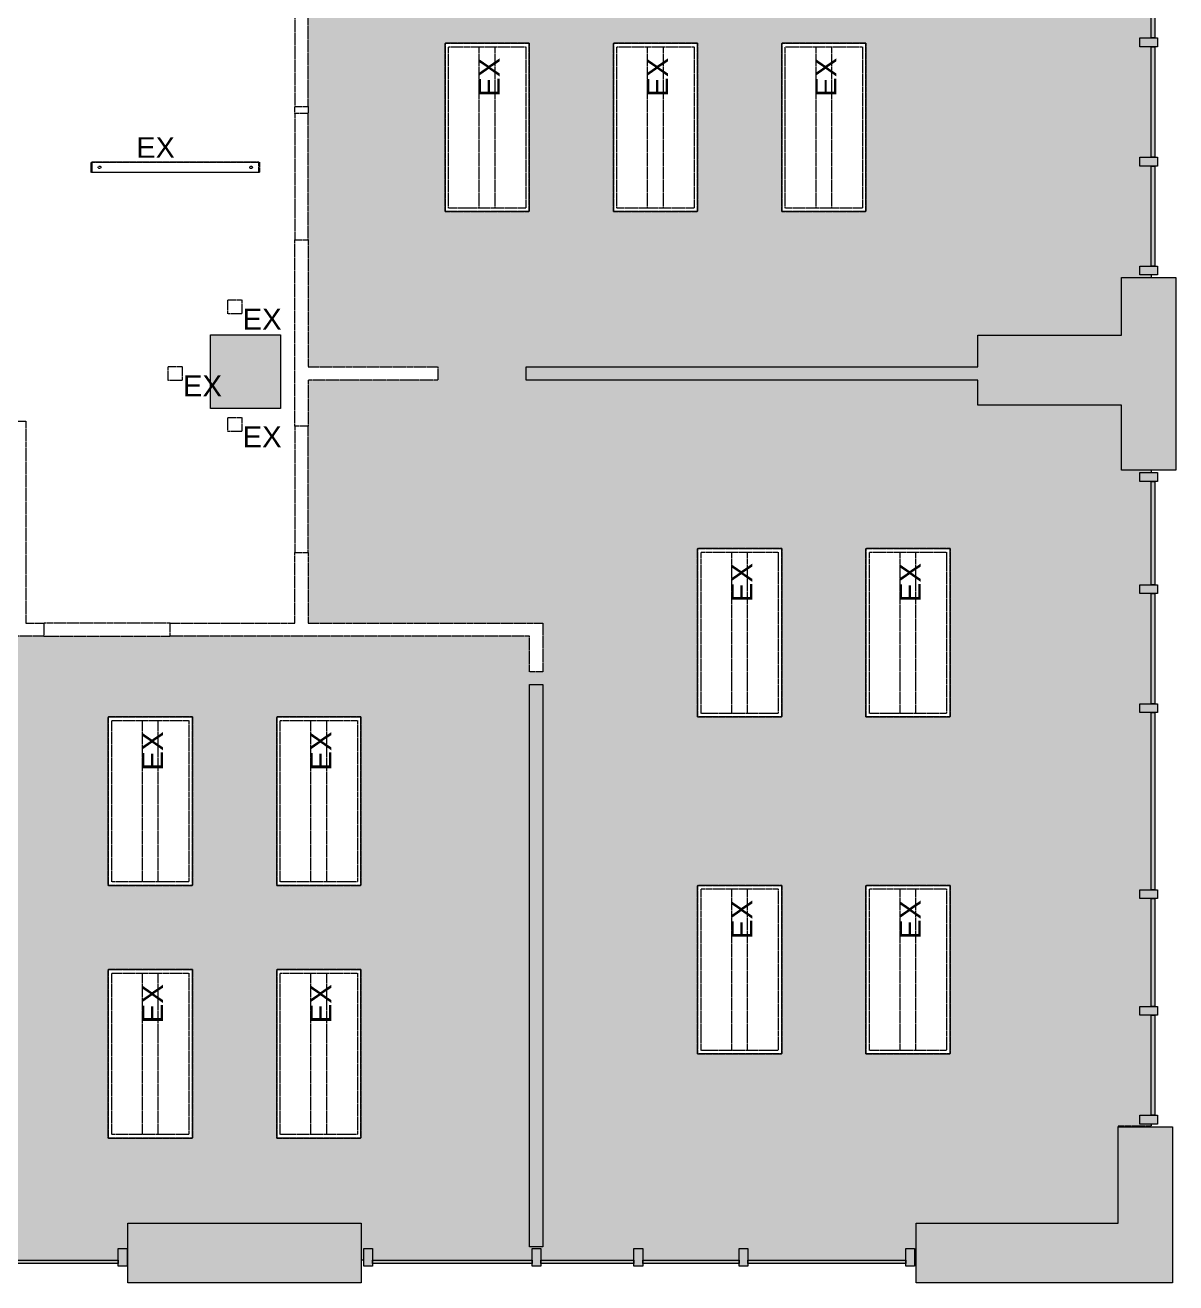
# Model space of a CAD drawing. Header units: inches. Extents: x -674 to 800, y -349 to 915.
# Drawn here: x 470 to 798, y -348.6 to 9.8 of the extents above; entities that cross this region are included whole.
import ezdxf

# ---------------------------------------------------------------- set-up
doc = ezdxf.new("R2010")
doc.units = ezdxf.units.IN
doc.header["$MEASUREMENT"] = 0
for name, pattern in [('Demolished', [0.1875, 0.125, -0.0625]), ('Demolished 3_128_', [0.046875, 0.023437, -0.023437]), ('Hidden 1_16_', [0.09375, 0.0625, -0.03125])]:
    doc.linetypes.add(name, pattern=pattern)
for name, color, linetype, lineweight in [('A-ANNO-NOTE', 131, 'Demolished', 9), ('A-CLNG', 13, 'Demolished', 9), ('A-CLNG-PATT', 13, 'Demolished', 9), ('A-GLAZ-CURT', 52, 'Continuous', 13), ('A-GLAZ-CWMG', 51, 'Continuous', 13), ('A-WALL', 113, 'Continuous', 13), ('A-WALL-PATT', 111, 'Continuous', 13), ('E-LITE-EQPM', 33, 'Demolished', 9)]:
    doc.layers.add(name, color=color, linetype=linetype, lineweight=lineweight)
doc.styles.add('Arial', font='arial.ttf', dxfattribs={"height": 6})
doc.styles.add('Arial_1', font='arial.ttf', dxfattribs={"height": 5.880857})

# ---------------------------------------------------------------- blocks, each defined once
blk = doc.blocks.new('System Panel - Glazed-1563014-Reflected Ceiling Demolition Plan')
at = {"layer": 'A-GLAZ-CURT', "lineweight": 9}
blk.add_hatch(color=55, dxfattribs=at).paths.add_polyline_path([(14.25, 1.75), (-14.25, 1.75), (-14.25, 0.75), (14.25, 0.75)], flags=0)
at = {"layer": 'A-GLAZ-CURT', "color": 7, "lineweight": 20}
for p, q in [((-14.25, 0.75), (-14.25, 1.75)), ((-14.25, 1.75), (14.25, 1.75)), ((14.25, 0.75), (-14.25, 0.75)), ((14.25, 1.75), (14.25, 0.75))]:
    blk.add_line(p, q, dxfattribs=at)
blk = doc.blocks.new('System Panel - Glazed-1562995-Reflected Ceiling Demolition Plan')
at = {"layer": 'A-GLAZ-CURT', "lineweight": 9}
blk.add_hatch(color=55, dxfattribs=at).paths.add_polyline_path([(15.75, 1), (15.75, 1.75), (-15.75, 1.75), (-15.75, 0.75), (15.75, 0.75)], flags=0)
at = {"layer": 'A-GLAZ-CURT', "color": 7, "lineweight": 20}
for p, q in [((-15.75, 0.75), (-15.75, 1.75)), ((-15.75, 1.75), (15.75, 1.75)), ((15.75, 0.75), (-15.75, 0.75)), ((15.75, 1.75), (15.75, 0.75))]:
    blk.add_line(p, q, dxfattribs=at)
blk = doc.blocks.new('System Panel - Glazed-1563872-Reflected Ceiling Demolition Plan')
at = {"layer": 'A-GLAZ-CURT', "lineweight": 9}
blk.add_hatch(color=55, dxfattribs=at).paths.add_polyline_path([(11.625, 1.75), (-11.625, 1.75), (-11.625, 0.75), (11.625, 0.75)], flags=0)
at = {"layer": 'A-GLAZ-CURT', "color": 7, "lineweight": 20}
for p, q in [((-11.625, 0.75), (-11.625, 1.75)), ((-11.625, 1.75), (11.625, 1.75)), ((11.625, 0.75), (-11.625, 0.75)), ((11.625, 1.75), (11.625, 0.75))]:
    blk.add_line(p, q, dxfattribs=at)
blk = doc.blocks.new('Rectangular Mullion - Rectangular Mullion 1-1562989-Reflected Ceiling Demolition Plan')
at = {"layer": 'A-GLAZ-CWMG', "lineweight": 9}
blk.add_hatch(color=55, dxfattribs=at).paths.add_polyline_path([(0.4, 2.5), (1.25, 2.5), (1.25, -2.5), (-1.25, -2.5), (-1.25, 2.5)], flags=0)
at = {"layer": 'A-GLAZ-CWMG', "color": 7, "lineweight": 20}
for p, q in [((1.25, 2.5), (-1.25, 2.5)), ((-1.25, 2.5), (-1.25, -2.5)), ((1.25, -2.5), (1.25, 2.5)), ((-1.25, -2.5), (1.25, -2.5))]:
    blk.add_line(p, q, dxfattribs=at)
blk = doc.blocks.new('System Panel - Glazed-1563053-Reflected Ceiling Demolition Plan')
at = {"layer": 'A-GLAZ-CURT', "lineweight": 9}
blk.add_hatch(color=55, dxfattribs=at).paths.add_polyline_path([(15.38, 0.75), (15.38, 1.75), (-15.38, 1.75), (-15.38, 0.75), (6.24, 0.75)], flags=0)
at = {"layer": 'A-GLAZ-CURT', "color": 7, "lineweight": 20}
for p, q in [((-15.38, 0.75), (-15.38, 1.75)), ((-15.38, 1.75), (15.38, 1.75)), ((15.38, 0.75), (-15.38, 0.75)), ((15.38, 1.75), (15.38, 0.75))]:
    blk.add_line(p, q, dxfattribs=at)
blk = doc.blocks.new('System Panel - Glazed-1563029-Reflected Ceiling Demolition Plan')
at = {"layer": 'A-GLAZ-CURT', "lineweight": 9}
blk.add_hatch(color=55, dxfattribs=at).paths.add_polyline_path([(25.25, 1.75), (-25.25, 1.75), (-25.25, 0.75), (25.25, 0.75)], flags=0)
at = {"layer": 'A-GLAZ-CURT', "color": 7, "lineweight": 20}
for p, q in [((-25.25, 0.75), (-25.25, 1.75)), ((-25.25, 1.75), (25.25, 1.75)), ((25.25, 0.75), (-25.25, 0.75)), ((25.25, 1.75), (25.25, 0.75))]:
    blk.add_line(p, q, dxfattribs=at)
blk = doc.blocks.new('System Panel - Glazed-1564495-Reflected Ceiling Demolition Plan')
at = {"layer": 'A-GLAZ-CURT', "lineweight": 9}
blk.add_hatch(color=55, dxfattribs=at).paths.add_polyline_path([(15.71875, 1.75), (-15.71875, 1.75), (-15.71875, 0.75), (15.71875, 0.75)], flags=0)
at = {"layer": 'A-GLAZ-CURT', "color": 7, "lineweight": 20}
for p, q in [((-15.71875, 0.75), (-15.71875, 1.75)), ((-15.71875, 1.75), (15.71875, 1.75)), ((15.71875, 0.75), (-15.71875, 0.75)), ((15.71875, 1.75), (15.71875, 0.75))]:
    blk.add_line(p, q, dxfattribs=at)
blk = doc.blocks.new('System Panel - Glazed-1564496-Reflected Ceiling Demolition Plan')
at = {"layer": 'A-GLAZ-CURT', "lineweight": 9}
blk.add_hatch(color=55, dxfattribs=at).paths.add_polyline_path([(14.71875, 1.75), (-14.71875, 1.75), (-14.71875, 0.75), (14.71875, 0.75)], flags=0)
at = {"layer": 'A-GLAZ-CURT', "color": 7, "lineweight": 20}
for p, q in [((-14.71875, 0.75), (-14.71875, 1.75)), ((-14.71875, 1.75), (14.71875, 1.75)), ((14.71875, 0.75), (-14.71875, 0.75)), ((14.71875, 1.75), (14.71875, 0.75))]:
    blk.add_line(p, q, dxfattribs=at)
blk = doc.blocks.new('System Panel - Glazed-1565119-Reflected Ceiling Demolition Plan')
at = {"layer": 'A-GLAZ-CURT', "lineweight": 9}
blk.add_hatch(color=55, dxfattribs=at).paths.add_polyline_path([(-22.75, 1.75), (-22.75, 0.75), (22.75, 0.75), (22.75, 1.75)], flags=0)
at = {"layer": 'A-GLAZ-CURT', "color": 7, "lineweight": 20}
for p, q in [((-22.75, 0.75), (-22.75, 1.75)), ((-22.75, 1.75), (22.75, 1.75)), ((22.75, 0.75), (-22.75, 0.75)), ((22.75, 1.75), (22.75, 0.75))]:
    blk.add_line(p, q, dxfattribs=at)
blk = doc.blocks.new('System Panel - Glazed-1563110-Reflected Ceiling Demolition Plan')
at = {"layer": 'A-GLAZ-CURT', "lineweight": 9}
blk.add_hatch(color=55, dxfattribs=at).paths.add_polyline_path([(13.25, 0.75), (13.25, 1.75), (-13.25, 1.75), (-13.25, 0.75), (12.85, 0.75)], flags=0)
at = {"layer": 'A-GLAZ-CURT', "color": 7, "lineweight": 20}
for p, q in [((-13.25, 0.75), (-13.25, 1.75)), ((-13.25, 1.75), (13.25, 1.75)), ((13.25, 0.75), (-13.25, 0.75)), ((13.25, 1.75), (13.25, 0.75))]:
    blk.add_line(p, q, dxfattribs=at)
blk = doc.blocks.new('System Panel - Glazed-1565120-Reflected Ceiling Demolition Plan')
at = {"layer": 'A-GLAZ-CURT', "lineweight": 9}
blk.add_hatch(color=55, dxfattribs=at).paths.add_polyline_path([(-1.91, 1.75), (-13.75, 1.75), (-13.75, 0.75), (13.75, 0.75), (13.75, 1.75)], flags=0)
at = {"layer": 'A-GLAZ-CURT', "color": 7, "lineweight": 20}
for p, q in [((-13.75, 0.75), (-13.75, 1.75)), ((-13.75, 1.75), (13.75, 1.75)), ((13.75, 0.75), (-13.75, 0.75)), ((13.75, 1.75), (13.75, 0.75))]:
    blk.add_line(p, q, dxfattribs=at)
blk = doc.blocks.new('System Panel - Glazed-1565121-Reflected Ceiling Demolition Plan')
at = {"layer": 'A-GLAZ-CURT', "lineweight": 9}
blk.add_hatch(color=55, dxfattribs=at).paths.add_polyline_path([(-22.5, 1.75), (-22.5, 0.75), (22.5, 0.75), (22.5, 1.75), (2.58, 1.75)], flags=0)
at = {"layer": 'A-GLAZ-CURT', "color": 7, "lineweight": 20}
for p, q in [((-22.5, 0.75), (-22.5, 1.75)), ((-22.5, 1.75), (22.5, 1.75)), ((22.5, 0.75), (-22.5, 0.75)), ((22.5, 1.75), (22.5, 0.75))]:
    blk.add_line(p, q, dxfattribs=at)
blk = doc.blocks.new('System Panel - Glazed-1565842-Reflected Ceiling Demolition Plan')
at = {"layer": 'A-GLAZ-CURT', "lineweight": 9}
blk.add_hatch(color=55, dxfattribs=at).paths.add_polyline_path([(21.875, 1.75), (-21.875, 1.75), (-21.875, 0.75), (21.875, 0.75)], flags=0)
at = {"layer": 'A-GLAZ-CURT', "color": 7, "lineweight": 20}
for p, q in [((-21.875, 0.75), (-21.875, 1.75)), ((-21.875, 1.75), (21.875, 1.75)), ((21.875, 0.75), (-21.875, 0.75)), ((21.875, 1.75), (21.875, 0.75))]:
    blk.add_line(p, q, dxfattribs=at)
blk = doc.blocks.new('Rectangular Ceiling Light - Recessed - Existing 2_x4_-1694071-Reflected Ceiling Demolition Plan')
at = {"layer": 'E-LITE-EQPM', "color": 250, "linetype": 'Demolished 3_128_'}
for p, q in [((-24.74, -14.34), (-24.74, 9.66)), ((-24.74, 9.66), (23.26, 9.66)), ((-23.74, -13.34), (-23.74, 8.66)), ((-23.74, 8.66), (22.26, 8.66)), ((22.26, 8.66), (22.26, -13.34)), ((23.26, 9.66), (23.26, -14.34)), ((22.26, -0.09), (-23.74, -0.09)), ((22.26, -4.59), (-23.74, -4.59)), ((22.26, -13.34), (-23.74, -13.34)), ((23.26, -14.34), (-24.74, -14.34))]:
    blk.add_line(p, q, dxfattribs=at)
blk = doc.blocks.new('Square Downlight - Recessed - Existing 4_-1666450-Reflected Ceiling Demolition Plan')
at = {"layer": 'E-LITE-EQPM', "color": 250, "linetype": 'Demolished 3_128_'}
for p, q in [((-2, 2), (2, 2)), ((-2, -2), (-2, 2)), ((2, 2), (2, -2)), ((2, -2), (-2, -2))]:
    blk.add_line(p, q, dxfattribs=at)
blk = doc.blocks.new('Linear - Suspended - Existing - 4_-393497-Reflected Ceiling Demolition Plan')
at = {"layer": 'E-LITE-EQPM', "color": 250, "linetype": 'Demolished 3_128_'}
for p, q in [((-24, -1.5), (-24, 1.5)), ((-24, 1.5), (24, 1.5)), ((-23.8, 1.41), (-23.8, -1.43)), ((23.8, 1.41), (-23.8, 1.41)), ((23.8, -1.43), (23.8, 1.41)), ((24, 1.5), (24, -1.5)), ((24, -1.5), (-24, -1.5)), ((-23.8, -1.43), (23.8, -1.43))]:
    blk.add_line(p, q, dxfattribs=at)
for centre, radius in [((-21.6, 0), 0.379), ((21.6, 0), 0.378)]:
    blk.add_circle(centre, radius, dxfattribs=at)

msp = doc.modelspace()

# ---------------------------------------------------------------- hatches: boundary and pattern name
at = {"layer": 'A-CLNG-PATT', "linetype": 'Demolished 3_128_', "lineweight": 13}
h = msp.add_hatch(dxfattribs=at)
h.set_pattern_fill('FP_1', color=253, style=0, pattern_type=2)
h.set_pattern_definition([(90, (205.695, 100.655), (24, 24), [4, -4, 8, -4, -4]), (90, (205.695, 100.655), (24, 24), [-20, 4, 0]), (0, (205.695, 100.655), (24, -24), [4, -4, 8, -4, -4]), (0, (205.695, 100.655), (24, -24), [-20, 4, 0])])
h.paths.add_polyline_path([(723.54, -342.1), (724.04, -342.1), (724.04, -331.6), (781.6, -331.6), (781.6, -303.97), (791.04, -303.97), (791.04, -303.35), (787.79, -303.35), (787.79, -300.85), (791.04, -300.85), (791.04, -272.35), (787.79, -272.35), (787.79, -269.85), (791.04, -269.85), (791.04, -239.1), (787.79, -239.1), (787.79, -236.6), (791.04, -236.6), (791.04, -186.1), (787.79, -186.1), (787.79, -183.6), (791.04, -183.6), (791.04, -152.16), (787.79, -152.16), (787.79, -149.66), (791.04, -149.66), (791.04, -120.22), (787.79, -120.22), (787.79, -117.72), (791.04, -117.72), (791.04, -116.97), (782.54, -116.97), (782.54, -98.53), (741.54, -98.53), (741.54, -91.35), (612.79, -91.35), (612.79, -87.6), (741.54, -87.6), (741.54, -78.53), (782.54, -78.53), (782.54, -62.1), (791.04, -62.1), (791.04, -61.35), (787.79, -61.35), (787.79, -58.85), (791.04, -58.85), (791.04, -30.35), (787.79, -30.35), (787.79, -27.85), (791.04, -27.85), (791.04, 3.65), (787.79, 3.65), (787.79, 6.15), (791.04, 6.15), (791.04, 29.4), (787.79, 29.4), (787.79, 28.78), (591.66, 28.78), (591.66, 32.53), (787.79, 32.53), (787.79, 31.9), (791.04, 31.9), (791.04, 56.4), (787.79, 56.4), (787.79, 58.9), (791.04, 58.9), (791.04, 89.59), (787.79, 89.59), (787.79, 92.09), (791.04, 92.09), (791.04, 120.78), (787.79, 120.78), (787.79, 123.28), (791.04, 123.28), (791.04, 124.03), (782.54, 124.03), (782.54, 141.47), (745.29, 141.47), (745.29, 149.59), (550.66, 149.59), (550.66, 32.53), (587.79, 32.53), (587.79, 28.78), (550.66, 28.78), (550.66, -87.6), (587.66, -87.6), (587.66, -91.35), (550.66, -91.35), (550.66, -160.58), (617.54, -160.58), (617.54, -174.45), (613.79, -174.45), (613.79, -164.33), (453.29, -164.33), (453.29, -175.45), (449.54, -175.45), (449.54, -160.58), (466.45, -160.58), (466.45, -106.85), (308.79, -106.85), (308.79, -331.6), (343.54, -331.6), (343.54, -342.1), (344.29, -342.1), (344.29, -338.85), (346.79, -338.85), (346.79, -342.1), (389.29, -342.1), (389.29, -338.85), (391.79, -338.85), (391.79, -342.1), (420.04, -342.1), (420.04, -338.85), (422.54, -338.85), (422.54, -342.1), (450.29, -342.1), (450.29, -338.85), (452.79, -338.85), (452.79, -342.1), (496.54, -342.1), (496.54, -338.85), (499.04, -338.85), (499.04, -342.1), (499.29, -342.1), (499.29, -331.6), (565.79, -331.6), (565.79, -342.1), (566.54, -342.1), (566.54, -338.85), (569.04, -338.85), (569.04, -342.1), (614.54, -342.1), (614.54, -338.85), (617.04, -338.85), (617.04, -342.1), (643.54, -342.1), (643.54, -338.85), (646.04, -338.85), (646.04, -342.1), (673.54, -342.1), (673.54, -338.85), (676.04, -338.85), (676.04, -342.1), (721.04, -342.1), (721.04, -338.85), (723.54, -338.85), (723.54, -341.62)], flags=0)
h.paths.add_polyline_path([(227.04, -342.1), (227.04, -338.85), (229.54, -338.85), (229.54, -342.1), (274.64, -342.1), (274.64, -338.85), (277.14, -338.85), (277.14, -342.1), (277.89, -342.1), (277.89, -331.6), (305.04, -331.6), (305.04, -106.85), (170.54, -106.85), (170.54, -342.1), (198.04, -342.1), (198.04, -338.85), (200.54, -338.85), (200.54, -342.1)], flags=0)
h.paths.add_polyline_path([(168.04, -342.1), (168.04, -338.85), (166.79, -338.85), (166.79, -106.85), (7.29, -106.85), (7.29, -338.85), (6.29, -338.85), (6.29, -342.1), (52.04, -342.1), (52.04, -338.85), (54.54, -338.85), (54.54, -342.1), (55.29, -342.1), (55.29, -331.6), (120.29, -331.6), (120.29, -342.1), (121.04, -342.1), (121.04, -338.85), (123.54, -338.85), (123.54, -342.1), (166.79, -342.1)], flags=0)
h.paths.add_polyline_path([(-100.21, -342.1), (-54.71, -342.1), (-54.71, -338.85), (-52.21, -338.85), (-52.21, -342.1), (-25.21, -342.1), (-25.21, -338.85), (-22.71, -338.85), (-22.71, -342.1), (3.79, -342.1), (3.79, -338.85), (3.54, -338.85), (3.54, -106.85), (-138.46, -106.85), (-138.46, -331.6), (-103.46, -331.6), (-103.46, -342.1), (-102.71, -342.1), (-102.71, -338.85), (-100.21, -338.85), (-100.21, -340.46)], flags=0)
h.paths.add_polyline_path([(-169.96, -342.1), (-169.96, -338.85), (-167.46, -338.85), (-167.46, -342.1), (-166.71, -342.1), (-166.71, -331.6), (-142.21, -331.6), (-142.21, -106.85), (-200.37, -106.85), (-200.37, -214.03), (-392.96, -214.03), (-392.96, -253.35), (-399.71, -253.35), (-399.71, -254.1), (-396.46, -254.1), (-396.46, -256.6), (-399.71, -256.6), (-399.71, -297.6), (-396.46, -297.6), (-396.46, -300.1), (-399.71, -300.1), (-399.71, -300.6), (-392.96, -300.6), (-392.96, -331.6), (-324.71, -331.6), (-324.71, -342.1), (-323.96, -342.1), (-323.96, -338.85), (-321.46, -338.85), (-321.46, -342.1), (-276.71, -342.1), (-276.71, -338.85), (-274.21, -338.85), (-274.21, -342.1), (-246.96, -342.1), (-246.96, -338.85), (-244.46, -338.85), (-244.46, -342.1), (-217.46, -342.1), (-217.46, -338.85), (-214.96, -338.85), (-214.96, -342.1)], flags=0)
h.paths.add_polyline_path([(617.04, -338.35), (613.79, -338.35), (613.79, -178.1), (617.54, -178.1), (617.54, -338.35)], flags=0)
h.paths.add_polyline_path([(449.54, -337.97), (449.54, -177.1), (453.29, -177.1), (453.29, -337.97), (450.29, -337.97)], flags=0)
h.paths.add_polyline_path([(-370.3, -307.35), (-370.3, -259.35), (-346.3, -259.35), (-346.3, -307.35), (-362.64, -307.35)], flags=0)
h.paths.add_polyline_path([(-178.3, -307.35), (-178.3, -259.35), (-154.3, -259.35), (-154.3, -307.35), (-166.71, -307.35)], flags=0)
h.paths.add_polyline_path([(-274.3, -307.35), (-274.3, -259.35), (-250.3, -259.35), (-250.3, -307.35)], flags=0)
h.paths.add_polyline_path([(55.29, -307.35), (37.7, -307.35), (37.7, -259.35), (61.7, -259.35), (61.7, -307.35), (60.8, -307.35)], flags=0)
h.paths.add_polyline_path([(-103.46, -307.35), (-106.3, -307.35), (-106.3, -259.35), (-82.3, -259.35), (-82.3, -307.35)], flags=0)
h.paths.add_polyline_path([(541.7, -307.35), (541.7, -259.35), (565.7, -259.35), (565.7, -307.35)], flags=0)
h.paths.add_polyline_path([(-34.3, -307.35), (-34.3, -259.35), (-10.3, -259.35), (-10.3, -307.35)], flags=0)
h.paths.add_polyline_path([(277.7, -307.35), (253.7, -307.35), (253.7, -259.35), (277.7, -259.35), (277.7, -260.71)], flags=0)
h.paths.add_polyline_path([(133.7, -307.35), (109.7, -307.35), (109.7, -259.35), (133.7, -259.35), (133.7, -260.71)], flags=0)
h.paths.add_polyline_path([(205.7, -307.35), (205.7, -259.35), (229.7, -259.35), (229.7, -307.35), (227.04, -307.35)], flags=0)
h.paths.add_polyline_path([(349.7, -307.35), (349.7, -259.35), (373.7, -259.35), (373.7, -307.35)], flags=0)
h.paths.add_polyline_path([(397.7, -307.35), (397.7, -259.35), (421.7, -259.35), (421.7, -307.35)], flags=0)
h.paths.add_polyline_path([(517.7, -307.35), (493.7, -307.35), (493.7, -259.35), (517.7, -259.35), (517.7, -283.35)], flags=0)
h.paths.add_polyline_path([(661.7, -283.35), (661.7, -235.35), (685.7, -235.35), (685.7, -283.35)], flags=0)
h.paths.add_polyline_path([(709.7, -283.35), (709.7, -235.35), (733.7, -235.35), (733.7, -283.35), (724.04, -283.35)], flags=0)
h.paths.add_polyline_path([(541.7, -235.35), (541.7, -187.35), (565.7, -187.35), (565.7, -235.35), (550.66, -235.35)], flags=0)
h.paths.add_polyline_path([(493.7, -235.35), (493.7, -187.35), (517.7, -187.35), (517.7, -235.35)], flags=0)
h.paths.add_polyline_path([(-154.3, -211.35), (-178.3, -211.35), (-178.3, -163.35), (-154.3, -163.35), (-154.3, -170.29)], flags=0)
h.paths.add_polyline_path([(-82.3, -211.35), (-106.3, -211.35), (-106.3, -163.35), (-82.3, -163.35)], flags=0)
h.paths.add_polyline_path([(-10.3, -211.35), (-34.3, -211.35), (-34.3, -163.35), (-10.3, -163.35), (-10.3, -178.97)], flags=0)
h.paths.add_polyline_path([(37.7, -211.35), (37.7, -163.35), (61.7, -163.35), (61.7, -211.35), (60.8, -211.35)], flags=0)
h.paths.add_polyline_path([(205.7, -211.35), (205.7, -163.35), (229.7, -163.35), (229.7, -211.35)], flags=0)
h.paths.add_polyline_path([(109.7, -211.35), (109.7, -163.35), (133.7, -163.35), (133.7, -211.35)], flags=0)
h.paths.add_polyline_path([(253.7, -211.35), (253.7, -163.35), (277.7, -163.35), (277.7, -211.35), (272.52, -211.35)], flags=0)
h.paths.add_polyline_path([(349.7, -211.35), (349.7, -163.35), (373.7, -163.35), (373.7, -211.35)], flags=0)
h.paths.add_polyline_path([(397.7, -211.35), (397.7, -163.35), (421.7, -163.35), (421.7, -211.35)], flags=0)
h.paths.add_polyline_path([(-313.59, -210.28), (-204.12, -210.28), (-204.12, -34.03), (-253.92, -34.03), (-253.92, -91.85), (-346.96, -91.85), (-346.96, -98.85), (-381.96, -98.85), (-381.96, -126.35), (-399.71, -126.35), (-399.71, -127.6), (-396.46, -127.6), (-396.46, -130.1), (-399.71, -130.1), (-399.71, -171.1), (-396.46, -171.1), (-396.46, -173.6), (-399.71, -173.6), (-399.71, -174.35), (-392.96, -174.35), (-392.96, -210.28), (-346.3, -210.28)], flags=0)
h.paths.add_polyline_path([(-370.3, -187.35), (-370.3, -139.35), (-346.3, -139.35), (-346.3, -187.35), (-362.64, -187.35)], flags=0)
h.paths.add_polyline_path([(-274.3, -187.35), (-298.3, -187.35), (-298.3, -139.35), (-274.3, -139.35)], flags=0)
h.paths.add_polyline_path([(-250.3, -187.35), (-250.3, -139.35), (-226.3, -139.35), (-226.3, -187.35)], flags=0)
h.paths.add_polyline_path([(661.7, -187.35), (661.7, -139.35), (685.7, -139.35), (685.7, -187.35)], flags=0)
h.paths.add_polyline_path([(709.7, -187.35), (709.7, -139.35), (733.7, -139.35), (733.7, -187.35)], flags=0)
h.paths.add_polyline_path([(-322.3, -88.1), (-257.67, -88.1), (-257.67, -30.28), (-150.56, -30.28), (-150.56, 60.35), (-392.96, 60.35), (-392.96, -5.85), (-399.71, -5.85), (-399.71, -6.6), (-396.46, -6.6), (-396.46, -9.1), (-399.71, -9.1), (-399.71, -50.1), (-396.46, -50.1), (-396.46, -52.6), (-399.71, -52.6), (-399.71, -53.1), (-381.96, -53.1), (-381.96, -78.85), (-346.96, -78.85), (-346.96, -88.1), (-329.22, -88.1)], flags=0)
h.paths.add_polyline_path([(-298.3, -67.35), (-322.3, -67.35), (-322.3, 28.65), (-298.3, 28.65), (-298.3, -34.03)], flags=0)
h.paths.add_polyline_path([(590.1, -43.35), (589.7, -43.35), (589.7, 4.65), (613.7, 4.65), (613.7, -43.35)], flags=0)
h.paths.add_polyline_path([(661.7, -43.35), (637.7, -43.35), (637.7, 4.65), (661.7, 4.65)], flags=0)
h.paths.add_polyline_path([(685.7, -43.35), (685.7, 4.65), (709.7, 4.65), (709.7, -43.35), (695.95, -43.35)], flags=0)
h.paths.add_polyline_path([(-226.3, -19.35), (-226.3, 28.65), (-202.3, 28.65), (-202.3, -19.35), (-204.12, -19.35)], flags=0)
h.paths.add_polyline_path([(-298.3, 64.1), (-150.56, 64.1), (-150.56, 178.53), (-333.96, 178.53), (-333.96, 64.1), (-322.3, 64.1)], flags=0)
h.paths.add_polyline_path([(589.7, 76.65), (589.7, 124.65), (613.7, 124.65), (613.7, 76.65), (590.1, 76.65)], flags=0)
h.paths.add_polyline_path([(709.7, 76.65), (685.7, 76.65), (685.7, 124.65), (709.7, 124.65), (709.7, 100.98)], flags=0)
h.paths.add_polyline_path([(661.7, 76.65), (637.7, 76.65), (637.7, 124.65), (661.7, 124.65), (661.7, 100.98)], flags=0)
h.paths.add_polyline_path([(-274.3, 100.65), (-298.3, 100.65), (-298.3, 148.65), (-274.3, 148.65), (-274.3, 100.98)], flags=0)
h.paths.add_polyline_path([(-250.3, 100.65), (-250.3, 148.65), (-226.3, 148.65), (-226.3, 100.65)], flags=0)
h.paths.add_polyline_path([(-200.37, 100.65), (-202.3, 100.65), (-202.3, 148.65), (-178.3, 148.65), (-178.3, 100.65)], flags=0)
h.paths.add_polyline_path([(652.13, 153.34), (745.29, 153.34), (745.29, 161.47), (782.54, 161.47), (782.54, 178.9), (787.54, 178.9), (787.54, 181.4), (790.79, 181.4), (790.79, 210.65), (787.54, 210.65), (787.54, 213.15), (790.79, 213.15), (790.79, 244.65), (787.54, 244.65), (787.54, 247.15), (790.79, 247.15), (790.79, 271.65), (787.54, 271.65), (787.54, 274.15), (790.79, 274.15), (790.79, 297.65), (787.54, 297.65), (787.54, 300.15), (790.79, 300.15), (790.79, 331.15), (787.54, 331.15), (787.54, 333.65), (790.79, 333.65), (790.79, 362.9), (787.54, 362.9), (787.54, 365.4), (790.79, 365.4), (790.79, 365.9), (782.29, 365.9), (782.29, 382.4), (743.04, 382.4), (743.04, 390.53), (550.66, 390.53), (550.66, 272.79), (781.79, 272.79), (781.79, 269.04), (550.66, 269.04), (550.66, 153.34), (637.7, 153.34)], flags=0)
h.paths.add_polyline_path([(637.7, 196.65), (637.7, 244.65), (661.7, 244.65), (661.7, 196.65)], flags=0)
h.paths.add_polyline_path([(590.1, 196.65), (589.7, 196.65), (589.7, 244.65), (613.7, 244.65), (613.7, 196.65)], flags=0)
h.paths.add_polyline_path([(685.7, 196.65), (685.7, 244.65), (709.7, 244.65), (709.7, 196.65), (695.95, 196.65)], flags=0)
h.paths.add_polyline_path([(649.7, 292.65), (637.7, 292.65), (637.7, 340.65), (661.7, 340.65), (661.7, 292.65)], flags=0)
h.paths.add_polyline_path([(613.7, 292.65), (589.7, 292.65), (589.7, 340.65), (613.7, 340.65)], flags=0)
h.paths.add_polyline_path([(685.7, 292.65), (685.7, 340.65), (709.7, 340.65), (709.7, 292.65), (695.95, 292.65)], flags=0)
h.paths.add_polyline_path([(695.95, 394.28), (743.04, 394.28), (743.04, 402.4), (782.29, 402.4), (782.29, 418.9), (791.1, 418.9), (791.07, 419.65), (787.85, 419.65), (787.85, 422.15), (791.1, 422.15), (791.1, 450.65), (787.85, 450.65), (787.85, 453.15), (791.1, 453.15), (791.1, 484.4), (787.85, 484.4), (787.85, 486.9), (791.1, 486.9), (791.1, 511.4), (787.79, 511.4), (787.79, 509.04), (550.66, 509.04), (550.66, 394.28), (685.7, 394.28)], flags=0)
h.paths.add_polyline_path([(685.7, 436.65), (685.7, 484.65), (709.7, 484.65), (709.7, 436.65), (695.95, 436.65)], flags=0)
h.paths.add_polyline_path([(613.7, 436.65), (589.7, 436.65), (589.7, 484.65), (613.7, 484.65), (613.7, 462.67)], flags=0)
h.paths.add_polyline_path([(661.7, 436.65), (637.7, 436.65), (637.7, 484.65), (661.7, 484.65), (661.7, 462.67)], flags=0)
at = {"layer": 'A-WALL-PATT'}
for points in [[(791.04, -116.97), (798.04, -116.97), (798.04, -62.1), (782.54, -62.1), (782.54, -116.97)], [(540.17, -99.41), (542.79, -99.41), (542.79, -78.41), (522.79, -78.41), (522.79, -99.41), (539.08, -99.41)], [(741.54, -98.53), (782.54, -98.53), (782.54, -78.53), (741.54, -78.53), (741.54, -91.35)], [(661.7, -91.35), (741.54, -91.35), (741.54, -87.6), (612.79, -87.6), (612.79, -91.35), (649.7, -91.35)], [(613.79, -338.35), (617.54, -338.35), (617.54, -178.1), (613.79, -178.1), (613.79, -312.69)], [(791.04, -348.6), (797.1, -348.6), (797.1, -304.1), (781.6, -304.1), (781.6, -348.6)], [(565.79, -348.6), (565.79, -331.6), (499.29, -331.6), (499.29, -348.6)], [(733.7, -348.6), (781.6, -348.6), (781.6, -331.6), (724.04, -331.6), (724.04, -348.6)]]:
    msp.add_hatch(color=8, dxfattribs=at).paths.add_polyline_path(points, flags=0)

# ---------------------------------------------------------------- linework, layer by layer
at = {"layer": 'A-CLNG', "color": 250, "linetype": 'Demolished 3_128_'}
for p, q in [((613.7, 4.65), (589.7, 4.65)), ((589.7, 4.65), (589.7, -43.35)), ((613.7, -43.35), (613.7, 4.65)), ((661.7, 4.65), (637.7, 4.65)), ((637.7, 4.65), (637.7, -43.35)), ((661.7, -43.35), (661.7, 4.65)), ((709.7, 4.65), (685.7, 4.65)), ((685.7, 4.65), (685.7, -43.35)), ((709.7, -43.35), (709.7, 4.65)), ((589.7, -43.35), (613.7, -43.35)), ((637.7, -43.35), (661.7, -43.35)), ((685.7, -43.35), (709.7, -43.35)), ((791.04, -61.35), (791.04, -62.1)), ((791.04, -116.97), (791.04, -117.72)), ((685.7, -139.35), (661.7, -139.35)), ((661.7, -139.35), (661.7, -187.35)), ((685.7, -187.35), (685.7, -139.35)), ((733.7, -139.35), (709.7, -139.35)), ((709.7, -139.35), (709.7, -187.35)), ((733.7, -187.35), (733.7, -139.35)), ((517.7, -187.35), (493.7, -187.35)), ((493.7, -187.35), (493.7, -235.35)), ((517.7, -235.35), (517.7, -187.35)), ((565.7, -187.35), (541.7, -187.35)), ((541.7, -187.35), (541.7, -235.35)), ((565.7, -235.35), (565.7, -187.35)), ((661.7, -187.35), (685.7, -187.35)), ((709.7, -187.35), (733.7, -187.35)), ((493.7, -235.35), (517.7, -235.35)), ((541.7, -235.35), (565.7, -235.35)), ((685.7, -235.35), (661.7, -235.35)), ((661.7, -235.35), (661.7, -283.35)), ((685.7, -283.35), (685.7, -235.35)), ((733.7, -235.35), (709.7, -235.35)), ((709.7, -235.35), (709.7, -283.35)), ((733.7, -283.35), (733.7, -235.35)), ((517.7, -259.35), (493.7, -259.35)), ((493.7, -259.35), (493.7, -307.35)), ((517.7, -307.35), (517.7, -259.35)), ((565.7, -259.35), (541.7, -259.35)), ((541.7, -259.35), (541.7, -307.35)), ((565.7, -307.35), (565.7, -259.35)), ((661.7, -283.35), (685.7, -283.35)), ((709.7, -283.35), (733.7, -283.35)), ((791.04, -303.97), (781.6, -303.97)), ((781.6, -303.97), (781.6, -304.1)), ((791.04, -303.35), (791.04, -303.97)), ((493.7, -307.35), (517.7, -307.35)), ((541.7, -307.35), (565.7, -307.35)), ((499.29, -342.1), (499.04, -342.1)), ((566.54, -342.1), (565.79, -342.1)), ((724.04, -342.1), (723.54, -342.1))]:
    msp.add_line(p, q, dxfattribs=at)
at = {"layer": 'A-WALL', "color": 250, "linetype": 'Demolished 3_128_', "lineweight": 9}
for p, q in [((546.91, 22.65), (546.91, -13.35)), ((550.66, -13.35), (550.66, 22.65)), ((546.91, -15.35), (546.91, -51.35)), ((550.66, -51.35), (550.66, -15.35)), ((546.91, -104.47), (546.91, -140.47)), ((550.66, -140.47), (550.66, -104.47)), ((511.33, -160.58), (475.33, -160.58)), ((475.33, -164.33), (511.33, -164.33))]:
    msp.add_line(p, q, dxfattribs=at)
at = {"layer": 'A-WALL', "color": 7, "linetype": 'Hidden 1_16_', "lineweight": 20}
for p, q in [((546.91, -15.35), (546.91, -13.35)), ((546.91, -13.35), (550.66, -13.35)), ((550.66, -13.35), (550.66, -15.35)), ((550.66, -15.35), (546.91, -15.35)), ((546.91, -104.47), (546.91, -51.35)), ((546.91, -51.35), (550.66, -51.35)), ((550.66, -51.35), (550.66, -87.6)), ((550.66, -87.6), (587.66, -87.6)), ((587.66, -87.6), (587.66, -91.35)), ((550.66, -91.35), (550.66, -104.47)), ((587.66, -91.35), (550.66, -91.35)), ((444.33, -103.1), (470.2, -103.1)), ((470.2, -103.1), (470.2, -160.58)), ((550.66, -104.47), (546.91, -104.47)), ((546.91, -160.58), (546.91, -140.47)), ((546.91, -140.47), (550.66, -140.47)), ((550.66, -140.47), (550.66, -160.58)), ((470.2, -160.58), (475.33, -160.58)), ((475.33, -160.58), (475.33, -164.33)), ((511.33, -164.33), (511.33, -160.58)), ((511.33, -160.58), (546.91, -160.58)), ((550.66, -160.58), (617.54, -160.58)), ((617.54, -160.58), (617.54, -174.45)), ((475.33, -164.33), (453.29, -164.33)), ((613.79, -164.33), (511.33, -164.33)), ((613.79, -174.45), (613.79, -164.33)), ((617.54, -174.45), (613.79, -174.45))]:
    msp.add_line(p, q, dxfattribs=at)
at = {"layer": 'A-WALL', "color": 7, "lineweight": 20}
for p, q in [((782.54, -78.53), (782.54, -62.1)), ((782.54, -62.1), (798.04, -62.1)), ((798.04, -62.1), (798.04, -116.97)), ((522.79, -99.41), (522.79, -78.41)), ((522.79, -78.41), (542.79, -78.41)), ((542.79, -78.41), (542.79, -99.41)), ((741.54, -78.53), (782.54, -78.53)), ((741.54, -87.6), (741.54, -78.53)), ((612.79, -91.35), (612.79, -87.6)), ((612.79, -87.6), (741.54, -87.6)), ((741.54, -91.35), (612.79, -91.35)), ((741.54, -98.53), (741.54, -91.35)), ((542.79, -99.41), (522.79, -99.41)), ((782.54, -98.53), (741.54, -98.53)), ((782.54, -116.97), (782.54, -98.53)), ((798.04, -116.97), (782.54, -116.97)), ((613.79, -338.35), (613.79, -178.1)), ((613.79, -178.1), (617.54, -178.1)), ((617.54, -178.1), (617.54, -338.35)), ((781.6, -331.6), (781.6, -304.1)), ((781.6, -304.1), (797.1, -304.1)), ((797.1, -304.1), (797.1, -348.6)), ((499.29, -331.6), (565.79, -331.6)), ((499.29, -348.6), (499.29, -331.6)), ((565.79, -331.6), (565.79, -348.6)), ((724.04, -348.6), (724.04, -331.6)), ((724.04, -331.6), (781.6, -331.6)), ((617.54, -338.35), (613.79, -338.35)), ((565.79, -348.6), (499.29, -348.6)), ((797.1, -348.6), (724.04, -348.6))]:
    msp.add_line(p, q, dxfattribs=at)

# ---------------------------------------------------------------- block references
at = {"layer": 'A-GLAZ-CURT', "lineweight": 9}
for name, p, rotation in [('System Panel - Glazed-1563872-Reflected Ceiling Demolition Plan', (790.29, 17.78), 269.9999999999999), ('System Panel - Glazed-1562995-Reflected Ceiling Demolition Plan', (790.29, -12.1), 269.9999999999999), ('System Panel - Glazed-1563014-Reflected Ceiling Demolition Plan', (790.29, -44.6), 269.9999999999999), ('System Panel - Glazed-1564496-Reflected Ceiling Demolition Plan', (790.29, -134.94), 269.9999999999999), ('System Panel - Glazed-1564495-Reflected Ceiling Demolition Plan', (790.29, -167.88), 269.9999999999999), ('System Panel - Glazed-1563029-Reflected Ceiling Demolition Plan', (790.29, -211.35), 269.9999999999999), ('System Panel - Glazed-1563053-Reflected Ceiling Demolition Plan', (790.29, -254.47), 269.9999999999999), ('System Panel - Glazed-1563014-Reflected Ceiling Demolition Plan', (790.29, -286.6), 269.9999999999999), ('System Panel - Glazed-1565842-Reflected Ceiling Demolition Plan', (474.66, -341.35), 180), ('System Panel - Glazed-1565119-Reflected Ceiling Demolition Plan', (591.79, -341.35), 180), ('System Panel - Glazed-1563110-Reflected Ceiling Demolition Plan', (630.29, -341.35), 180), ('System Panel - Glazed-1565120-Reflected Ceiling Demolition Plan', (659.79, -341.35), 180), ('System Panel - Glazed-1565121-Reflected Ceiling Demolition Plan', (698.54, -341.35), 180)]:
    msp.add_blockref(name, p, dxfattribs=dict(at, rotation=rotation))
at = {"layer": 'A-GLAZ-CWMG', "lineweight": 9, "extrusion": (0, 0, -1), "rotation": 270.0000000000001}
for p in [(-790.29, 4.9), (-790.29, -29.1), (-790.29, -60.1), (-790.29, -118.97), (-790.29, -150.91), (-790.29, -184.85), (-790.29, -237.85), (-790.29, -271.1), (-790.29, -302.1)]:
    msp.add_blockref('Rectangular Mullion - Rectangular Mullion 1-1562989-Reflected Ceiling Demolition Plan', p, dxfattribs=at)
at = {"layer": 'A-GLAZ-CWMG', "lineweight": 9, "extrusion": (0, 0, -1)}
for p in [(-497.79, -341.35), (-567.79, -341.35), (-615.79, -341.35), (-644.79, -341.35), (-674.79, -341.35), (-722.29, -341.35)]:
    msp.add_blockref('Rectangular Mullion - Rectangular Mullion 1-1562989-Reflected Ceiling Demolition Plan', p, dxfattribs=at)
at = {"layer": 'E-LITE-EQPM', "color": 250, "linetype": 'Demolished 3_128_'}
for name, p, rotation in [('Rectangular Ceiling Light - Recessed - Existing 2_x4_-1694071-Reflected Ceiling Demolition Plan', (604.04, -20.08), 270.0000000000005), ('Rectangular Ceiling Light - Recessed - Existing 2_x4_-1694071-Reflected Ceiling Demolition Plan', (652.04, -20.08), 270.0000000000005), ('Rectangular Ceiling Light - Recessed - Existing 2_x4_-1694071-Reflected Ceiling Demolition Plan', (700.04, -20.08), 270.0000000000005), ('Linear - Suspended - Existing - 4_-393497-Reflected Ceiling Demolition Plan', (512.79, -30.72), 180), ('Rectangular Ceiling Light - Recessed - Existing 2_x4_-1694071-Reflected Ceiling Demolition Plan', (676.04, -164.08), 270.0000000000006), ('Rectangular Ceiling Light - Recessed - Existing 2_x4_-1694071-Reflected Ceiling Demolition Plan', (724.04, -164.08), 270.0000000000008), ('Rectangular Ceiling Light - Recessed - Existing 2_x4_-1694071-Reflected Ceiling Demolition Plan', (508.04, -212.08), 270.0000000000008), ('Rectangular Ceiling Light - Recessed - Existing 2_x4_-1694071-Reflected Ceiling Demolition Plan', (556.04, -212.08), 270.0000000000006), ('Rectangular Ceiling Light - Recessed - Existing 2_x4_-1694071-Reflected Ceiling Demolition Plan', (676.04, -260.08), 270.0000000000007), ('Rectangular Ceiling Light - Recessed - Existing 2_x4_-1694071-Reflected Ceiling Demolition Plan', (724.04, -260.08), 270.0000000000007), ('Rectangular Ceiling Light - Recessed - Existing 2_x4_-1694071-Reflected Ceiling Demolition Plan', (508.04, -284.08), 270.0000000000007), ('Rectangular Ceiling Light - Recessed - Existing 2_x4_-1694071-Reflected Ceiling Demolition Plan', (556.04, -284.08), 270.0000000000007)]:
    msp.add_blockref(name, p, dxfattribs=dict(at, rotation=rotation))
for p in [(529.79, -70.47), (512.79, -89.47), (529.79, -103.97)]:
    msp.add_blockref('Square Downlight - Recessed - Existing 4_-1666450-Reflected Ceiling Demolition Plan', p, dxfattribs=at)

# ---------------------------------------------------------------- texts
at = {"layer": 'A-ANNO-NOTE', "color": 7, "linetype": 'Demolished 3_128_', "char_height": 6, "width": 13.3693, "attachment_point": 1, "rotation": 90, "line_spacing_factor": 0.941778, "style": 'Arial'}
for insert in [(599.29, -10.64), (647.29, -10.64), (695.29, -10.64), (671.29, -154.64), (719.29, -154.64), (503.29, -202.64), (551.29, -202.64), (671.29, -250.64), (719.29, -250.64), (503.29, -274.64), (551.29, -274.64)]:
    msp.add_mtext('EX', dxfattribs=dict(at, insert=insert))
at = {"layer": 'A-ANNO-NOTE', "color": 7, "linetype": 'Demolished 3_128_', "attachment_point": 1, "line_spacing_factor": 0.941778}
for insert, char_height, width, style in [((501.71, -22.13), 5.881, 13.104, 'Arial_1'), ((531.94, -71.01), 6, 13.3693, 'Arial'), ((514.94, -90.01), 6, 13.3693, 'Arial'), ((531.94, -104.51), 6, 13.3693, 'Arial')]:
    msp.add_mtext('EX', dxfattribs=dict(at, insert=insert, char_height=char_height, width=width, style=style))

doc.saveas('drawing.dxf')
